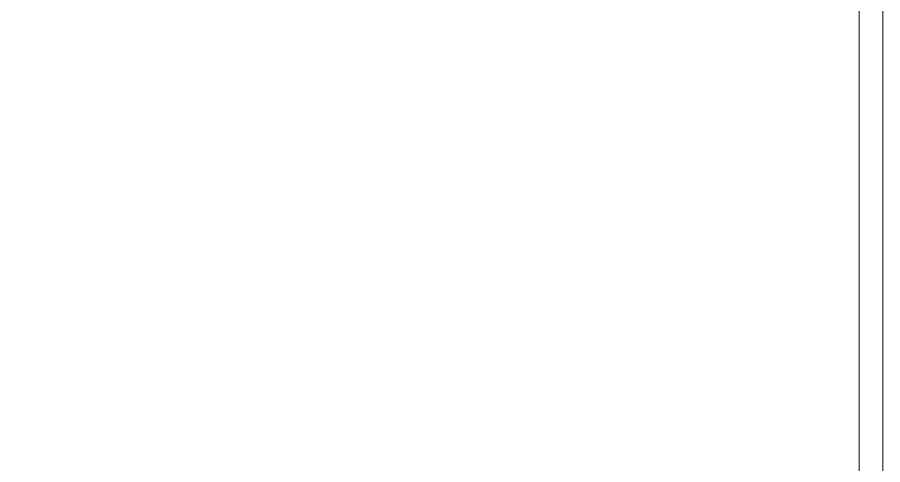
# Model space of a CAD drawing. Header units: inches. Extents: x -114 to 635, y -137 to 57.
# Drawn here: x 156.141 to 157.309, y 27.817 to 28.421 of the extents above; entities that cross this region are included whole.
import ezdxf

# ---------------------------------------------------------------- set-up
doc = ezdxf.new("R2010")
doc.units = ezdxf.units.IN
doc.header["$MEASUREMENT"] = 0
for name, pattern in [('( Hidden )', [0.375, 0.25, -0.125]), ('CENTER', [2, 1.25, -0.25, 0.25, -0.25]), ('CENTERX2', [4, 2.5, -0.5, 0.5, -0.5])]:
    doc.linetypes.add(name, pattern=pattern)
doc.layers.add('AXIES', color=7, linetype='CENTER', lineweight=0, true_color=0x949596)
for name, color, linetype, lineweight in [('dim', 1, 'Continuous', 9), ('E-AX', 9, '( Hidden )', 0), ('HATCH', 15, 'Continuous', 0), ('UTILITIES', 141, 'Continuous', 0)]:
    doc.layers.add(name, color=color, linetype=linetype, lineweight=lineweight)

# ---------------------------------------------------------------- blocks, each defined once
blk = doc.blocks.new('A$C990b6162')
at = {"layer": 'UTILITIES'}
blk.add_lwpolyline([(0, 1737.5), (5767.2, 1737.5), (5767.2, 0), (0, 0)], close=True, dxfattribs=at)
blk = doc.blocks.new('A$Cba35ab29')
at = {"layer": 'HATCH'}
blk.add_blockref('A$C990b6162', (-2883.6, -868.8), dxfattribs=at)
blk = doc.blocks.new('DASLASDLASLDASLASDLASLQWELQWELQWELQWELQ')
at = {"layer": 'AXIES', "linetype": 'CENTERX2', "ltscale": 0.5}
blk.add_line((32.9786, -578.2063), (32.9786, -610.1736), dxfattribs=at)

msp = doc.modelspace()

# ---------------------------------------------------------------- block references
at = {"layer": 'dim', "xscale": 0.001, "yscale": 0.001, "zscale": 0.001}
msp.add_blockref('A$Cba35ab29', (154.3933, 28.1117), dxfattribs=at)
at = {"layer": 'E-AX'}
msp.add_blockref('DASLASDLASLDASLASDLASLQWELQWELQWELQWELQ', (124.3302, 613.0572), dxfattribs=at)

doc.saveas('drawing.dxf')
